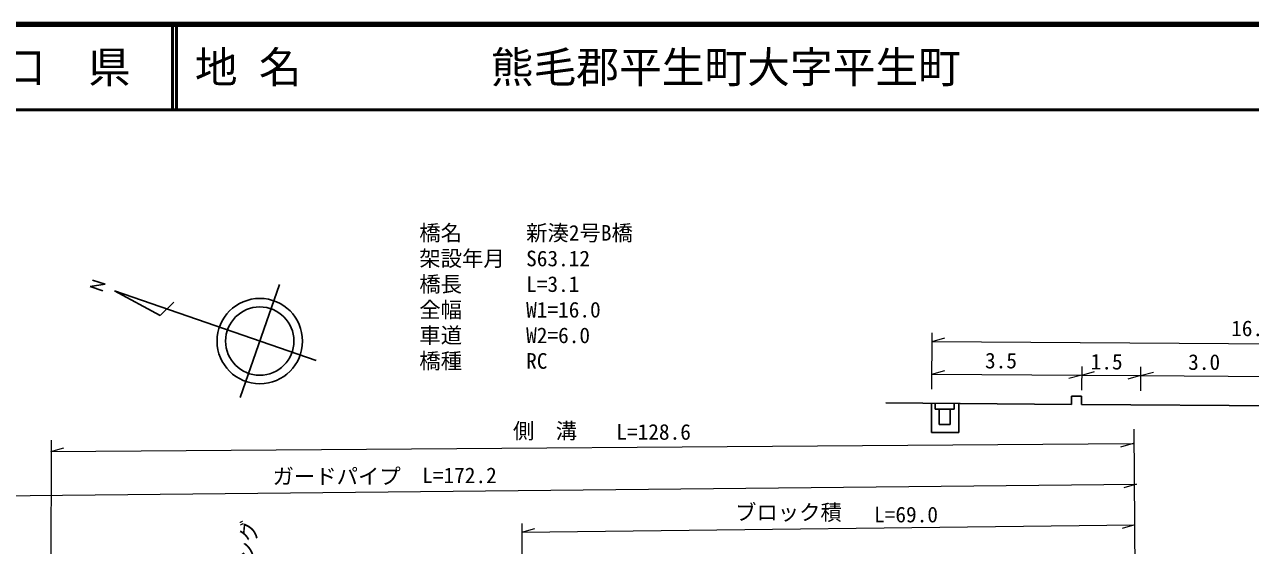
# Model space of a CAD drawing. Units: millimetres, scale not verified. Extents: x 40000 to 680000, y 20000 to 380000.
# Drawn here: x 350443 to 493930, y 318979 to 380000 of the extents above; entities that cross this region are included whole.
import ezdxf
from ezdxf.enums import TextEntityAlignment as Align

# ---------------------------------------------------------------- set-up
doc = ezdxf.new("R2010")
doc.units = ezdxf.units.MM
doc.header["$LTSCALE"] = 1000
for name, color, linetype, lineweight in [('M-BGD', 7, 'Continuous', 25), ('M-BMK-SRVR', 3, 'Continuous', 25), ('M-STR-HTXT', 7, 'Continuous', 13), ('M-STR-STR1', 1, 'Continuous', 25), ('M-TTL', 2, 'Continuous', 140), ('M-TTL-LINE', 7, 'Continuous', 50)]:
    doc.layers.add(name, color=color, linetype=linetype, lineweight=lineweight)
doc.layers.add('M-TTL-TXT', color=7, linetype='Continuous')
doc.styles.add('ＭＳ ゴシック', font='')
doc.styles.get('ＭＳ ゴシック').set_extended_font_data('MS Gothic')

msp = doc.modelspace()

# ---------------------------------------------------------------- linework, layer by layer
at = {"layer": 'M-BGD'}
for p, q in [((472996, 335479), (472996, 336488)), ((472996, 336488), (474165, 336488)), ((474165, 336488), (474165, 335479)), ((451268, 335691), (472996, 335479)), ((456616, 335639), (456616, 332227)), ((457020, 335635), (457020, 334941)), ((459263, 334941), (457020, 334941)), ((457513, 334941), (457513, 333146)), ((458792, 334941), (458792, 333146)), ((459263, 335613), (459263, 334941)), ((459802, 335608), (459802, 332227)), ((474165, 335479), (519131, 335213)), ((458792, 333146), (457513, 333146)), ((456616, 332227), (459802, 332227))]:
    msp.add_line(p, q, dxfattribs=at)
at = {"layer": 'M-BMK-SRVR'}
for p, q in [((358140, 349324), (359864, 349575)), ((359598, 348819), (358140, 349324)), ((359864, 349575), (358397, 350074)), ((360970, 348806), (366313, 345898)), ((360970, 348806), (384595, 340628)), ((380270, 349533), (375690, 336303)), ((366313, 345898), (367912, 347461))]:
    msp.add_line(p, q, dxfattribs=at)
for radius in [5000, 4000]:
    msp.add_circle((377980, 342918), radius, dxfattribs=at)
at = {"layer": 'M-STR-HTXT'}
for p, q in [((456627, 337286), (456674, 343876)), ((456667, 342876), (458170, 343285)), ((456667, 342876), (537266, 342300)), ((456640, 339063), (458143, 339472)), ((456640, 339063), (474183, 338937)), ((474183, 338937), (472680, 338528)), ((474190, 339937), (474170, 337161)), ((474183, 338937), (475686, 339347)), ((474183, 338937), (481060, 338888)), ((481060, 338888), (479557, 338479)), ((481067, 339888), (481047, 337111)), ((481060, 338888), (482563, 339298)), ((481060, 338888), (496426, 338778)), ((480574, 299190), (480309, 332621)), ((353550, 331331), (353489, 309914)), ((353538, 329983), (480206, 330944)), ((353538, 329983), (355033, 330420)), ((480206, 330944), (478709, 330513)), ((304240, 324346), (480599, 326164)), ((480599, 326164), (479103, 325729)), ((408699, 310391), (408699, 321539)), ((408658, 320550), (480392, 321400)), ((408658, 320550), (410158, 320970)), ((480392, 321400), (478897, 320963))]:
    msp.add_line(p, q, dxfattribs=at)
at = {"layer": 'M-TTL'}
msp.add_line((680000, 380000), (40000, 380000), dxfattribs=at)
at = {"layer": 'M-TTL-LINE'}
for p, q in [((367750, 380000), (367750, 370000)), ((368250, 380000), (368250, 370000)), ((40000, 370000), (680000, 370000))]:
    msp.add_line(p, q, dxfattribs=at)

# ---------------------------------------------------------------- texts
at = {"layer": 'M-BGD', "style": 'ＭＳ ゴシック'}
msp.add_text('サンクリーニング', height=1833, rotation=84.8, dxfattribs=at).set_placement((376461, 301877), align=Align.BOTTOM_LEFT)
at = {"layer": 'M-STR-HTXT', "style": 'ＭＳ ゴシック'}
for s, p in [('16.0', (491668, 342947)), ('3.5', (462858, 339170)), ('1.5', (475225, 339045)), ('3.0', (486638, 338995)), ('側\u3000溝', (407615, 330935)), ('L=128.6', (419708, 330817)), ('ガードパイプ', (379473, 325613)), ('L=172.2', (396985, 325730)), ('ブロック積', (433607, 321397)), ('L=69.0', (449875, 321137))]:
    msp.add_text(s, height=1833, dxfattribs=at).set_placement(p, align=Align.BOTTOM_LEFT)
at = {"layer": 'M-STR-STR1', "style": 'ＭＳ ゴシック'}
for s, p in [('橋名\u3000\u3000\u3000新湊2号B橋', (396650, 354129)), ('架設年月\u3000S63.12', (396650, 351129)), ('橋長\u3000\u3000\u3000L=3.1', (396650, 348129)), ('全幅\u3000\u3000\u3000W1=16.0', (396650, 345129)), ('車道\u3000\u3000\u3000W2=6.0', (396650, 342129)), ('橋種\u3000\u3000\u3000RC', (396650, 339129))]:
    msp.add_text(s, height=1833, dxfattribs=at).set_placement(p, align=Align.BOTTOM_LEFT)
at = {"layer": 'M-TTL-TXT', "style": 'ＭＳ ゴシック'}
for s, p in [('地 名', (370380, 375000)), ('熊毛郡平生町大字平生町', (405024, 375000))]:
    msp.add_text(s, height=3666, dxfattribs=at).set_placement(p, align=Align.MIDDLE_LEFT)
msp.add_text('山\u3000口\u3000県', height=3666, dxfattribs=at).set_placement((350375, 375000), align=Align.MIDDLE_CENTER)

doc.saveas('drawing.dxf')
